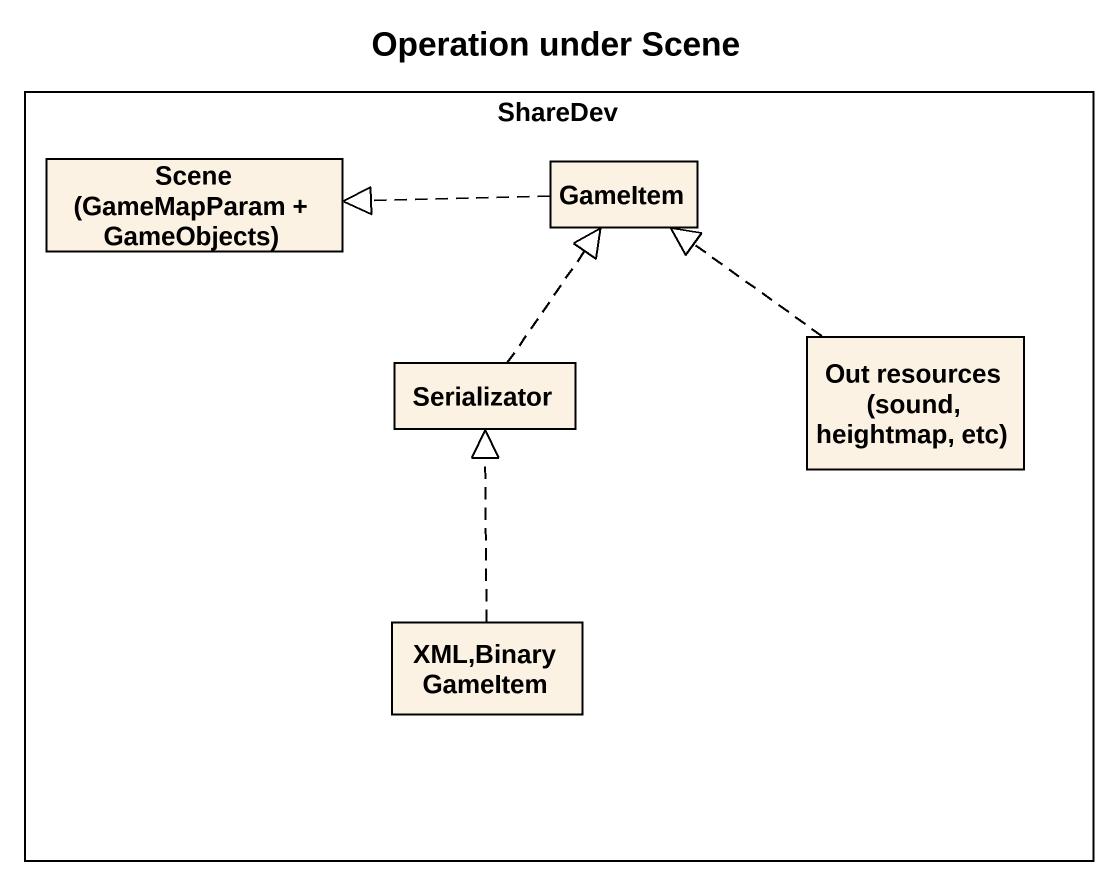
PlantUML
@startuml
title Operation under Scene
hide circle
hide empty members
rectangle ShareDev {
  class "Scene (GameMapParam + GameObjects)" as Scene_GameMapParam
  class GameItem
  class Serializator
  class "Out resources (sound, heightmap, etc)" as Out_resources_sound
  class "XML,Binary GameItem" as XML_Binary_GameItem
}
GameItem .left.|> Scene_GameMapParam
Serializator .up.|> GameItem
Out_resources_sound .up.|> GameItem
XML_Binary_GameItem .up.|> Serializator
@enduml
